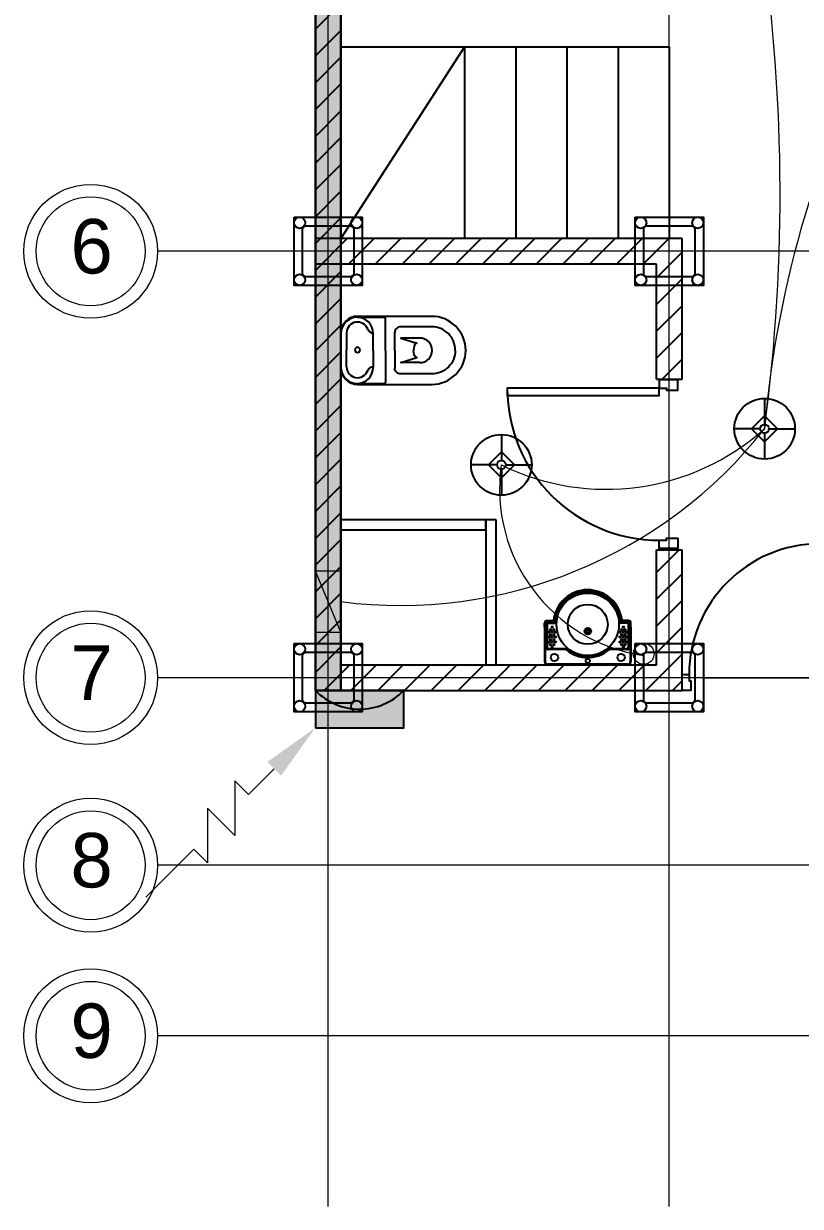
# Model space of a CAD drawing. Header units: metres. Extents: x 1.9 to 22.6, y 1.3 to 21.9.
# Drawn here: x 1.91 to 6.47, y 1.28 to 8.21 of the extents above; entities that cross this region are included whole.
import ezdxf

# ---------------------------------------------------------------- set-up
doc = ezdxf.new("R2010")
doc.units = ezdxf.units.M
doc.linetypes.add('ACAD_ISO04W100', pattern=[30, 24, -3, 0, -3])
doc.layers.get('0').update_dxf_attribs({"color": 52})
for name, color, linetype, lineweight in [('Aux', 10, 'ACAD_ISO04W100', 18), ('Electrico', 5, 'Continuous', 15), ('Muros', 140, 'Continuous', 25)]:
    doc.layers.add(name, color=color, linetype=linetype, lineweight=lineweight)
for name, color, linetype in [('Kastillo', 30, 'Continuous'), ('lamparas', 40, 'Continuous'), ('Muebles', 8, 'Continuous'), ('Muros de Carga', 221, 'Continuous'), ('SIMBELEC', 7, 'Continuous')]:
    doc.layers.add(name, color=color, linetype=linetype)
doc.styles.get("Standard").update_dxf_attribs({"font": 'arial.ttf'})

# ---------------------------------------------------------------- blocks, each defined once
blk = doc.blocks.new('puertas04')
blk.add_lwpolyline([(0.775, 0), (0.775, 0.74), (0.74, 0.74), (0.74, 0)], close=True)
for points in [[(0.035, 0), (0.035, -0.035), (0.045, -0.035), (0.045, -0.09), (-0.005, -0.09), (-0.005, 0), (0.035, 0)], [(0.775, 0), (0.775, -0.035), (0.765, -0.035), (0.765, -0.09), (0.815, -0.09), (0.815, 0), (0.775, 0)]]:
    blk.add_lwpolyline(points)
blk.add_arc((0.775, 0), 0.74, 90, 180)
blk = doc.blocks.new('LavaboEncPl08')
for p, q in [((0.38, 72.85), (60.38, 72.85)), ((0.38, 72.35), (60.38, 72.35)), ((-2.12, 44.35), (-2.12, 70.35)), ((-1.62, 41.47), (-1.62, 70.35)), ((62.38, 41.47), (62.38, 70.35)), ((62.88, 44.35), (62.88, 70.35)), ((-0.62, 41.47), (-0.62, 59.85)), ((-0.12, 41.98), (-0.12, 59.85)), ((0.88, 61.35), (13.41, 61.35)), ((0.88, 60.85), (13.58, 60.85)), ((46.51, 60.85), (59.88, 60.85)), ((46.7, 61.35), (59.88, 61.35)), ((60.88, 41.98), (60.88, 59.85)), ((61.38, 41.47), (61.38, 59.85)), ((-2.12, 44.35), (-2.12, 41.47)), ((-0.12, 40.97), (4.93, 41.05)), ((-0.1, 39.97), (4.52, 40.04)), ((-0.1, 39.47), (4.08, 39.54)), ((0.38, 41.48), (5.4, 41.55)), ((60.37, 41.48), (55.35, 41.55)), ((60.87, 40.97), (55.82, 41.05)), ((60.85, 39.97), (56.23, 40.04)), ((60.85, 39.47), (56.68, 39.54)), ((62.88, 44.35), (62.88, 41.47))]:
    blk.add_line(p, q)
for centre, radius in [((30.38, 69.8), 1.57), ((5.29, 67.34), 2.8), ((30.38, 42.35), 23.5), ((55.46, 67.34), 2.8), ((1.13, 55.69), 0.487), ((2.36, 57.57), 0.487), ((2.36, 53.81), 0.487), ((3.59, 59.47), 0.487), ((3.59, 55.69), 0.487), ((4.82, 57.57), 0.487), ((4.82, 53.81), 0.487), ((6.05, 55.69), 0.487), ((30.38, 42.35), 15.02), ((54.71, 55.69), 0.487), ((55.94, 57.57), 0.487), ((55.94, 53.81), 0.487), ((57.17, 59.47), 0.487), ((57.17, 55.69), 0.487), ((58.4, 57.57), 0.487), ((58.4, 53.81), 0.487), ((59.63, 55.69), 0.487), ((1.13, 51.93), 0.487), ((1.13, 48.17), 0.487), ((2.36, 50.05), 0.487), ((2.36, 46.29), 0.487), ((3.59, 51.93), 0.487), ((3.59, 48.17), 0.487), ((3.59, 44.41), 0.487), ((4.82, 50.05), 0.487), ((4.82, 46.29), 0.487), ((6.05, 51.93), 0.487), ((6.05, 48.17), 0.487), ((30.38, 47.49), 2.52), ((30.38, 47.49), 1.52), ((30.38, 47.49), 1.02), ((54.71, 51.93), 0.487), ((54.71, 48.17), 0.487), ((55.94, 50.05), 0.487), ((55.94, 46.29), 0.487), ((57.17, 51.93), 0.487), ((57.17, 48.17), 0.487), ((57.17, 44.41), 0.487), ((58.4, 50.05), 0.487), ((58.4, 46.29), 0.487), ((59.63, 51.93), 0.487), ((59.63, 48.17), 0.487)]:
    blk.add_circle(centre, radius)
for centre, radius, start, end in [((0.38, 70.35), 2.5, 90, 180), ((0.38, 70.35), 2, 90, 180), ((60.38, 70.35), 2.5, 0, 90), ((60.38, 70.35), 2, 0, 90), ((30.38, 42.35), 25, 49.63241, 128.94244), ((30.38, 42.35), 24.5, 49.20789, 129.32309), ((0.88, 59.85), 1.5, 90, 180), ((0.88, 59.85), 1, 90, 180), ((13.41, 63.35), 2, 270, 308.94244), ((13.58, 62.85), 2, 270, 309.32309), ((46.51, 61.05), 0.2, 229.20789, 270), ((46.7, 61.55), 0.2, 229.63241, 270), ((59.88, 59.85), 1.5, 0, 90), ((59.88, 59.85), 1, 0, 90), ((-0.12, 41.47), 2, 180, 270.83836), ((-0.12, 41.47), 1.5, 180, 270.83836), ((-0.12, 41.47), 0.5, 180, 270.83836), ((0.38, 41.98), 0.5, 180, 270.83836), ((4.08, 39.04), 0.5, 7.18319, 90.83836), ((4.53, 39.54), 0.5, 6.19797, 90.83836), ((30.38, 42.35), 26, 187.18319, 353.80203), ((4.94, 40.55), 0.5, 4.04988, 90.83836), ((30.38, 42.35), 25.5, 185.20305, 185.24478), ((30.38, 42.35), 25.5, 186.19797, 354.79695), ((5.41, 41.05), 0.5, 2.96697, 90.83836), ((30.38, 42.35), 25, 184.04988, 355.82935), ((30.38, 42.35), 24.5, 182.96697, 356.90176), ((55.34, 41.05), 0.5, 89.16164, 177.03303), ((55.81, 40.55), 0.5, 89.16164, 175.95012), ((56.22, 39.54), 0.5, 89.16164, 173.80203), ((30.38, 42.35), 25.5, 354.75522, 354.79695), ((56.67, 39.04), 0.5, 89.16164, 172.81681), ((60.38, 41.98), 0.5, 269.16164, 0), ((60.88, 41.47), 1.5, 269.16164, 0), ((60.88, 41.47), 2, 269.16164, 0), ((60.88, 41.47), 0.5, 269.16164, 0)]:
    blk.add_arc(centre, radius, start, end)
blk = doc.blocks.new('inodoro04')
for p, q in [((0.095, 0.1725), (0.24, 0.1725)), ((0.245, -0.0025), (0.245, 0.1675)), ((0.04, 0.09), (0.04, 0)), ((0.18, -0.0025), (0.18, 0.0875)), ((0.295, -0.0025), (0.295, 0.0925)), ((0.04, -0.09), (0.04, 0)), ((0.18, -0.0025), (0.18, -0.0925)), ((0.245, -0.0025), (0.245, -0.1725)), ((0.295, -0.0025), (0.295, -0.0975)), ((0.095, -0.1775), (0.24, -0.1775))]:
    blk.add_line(p, q)
blk.add_lwpolyline([(0.0975, 0.1775, 0.414214), (0.01, 0.09), (0.01, -0.0025), (0.01, -0.095, 0.414214), (0.0975, -0.1825), (0.49, -0.1825, 0.414214), (0.67, -0.0025, 0.414214), (0.49, 0.1775)], format="xyb", close=True)
for points in [[(0.615, -0.0025, 0.414214), (0.49, 0.1225), (0.325, 0.1225, 0.414214), (0.295, 0.0925, 0.414214)], [(0.615, -0.0025, -0.414214), (0.49, -0.1275), (0.325, -0.1275, -0.414214), (0.295, -0.0975, -0.414214)]]:
    blk.add_lwpolyline(points, format="xyb")
for points in [[(0.4273, 0.0625), (0.3262, 0.0625), (0.4108, 0.0347), (0.4064, 0.0335), (0.402, 0.0295), (0.3987, 0.0247), (0.3967, 0.0191), (0.3954, 0.0092), (0.3939, -0.0025)], [(0.4273, -0.0675), (0.3262, -0.0675), (0.4108, -0.0397), (0.4064, -0.0385), (0.402, -0.0345), (0.3987, -0.0297), (0.3967, -0.0241), (0.3954, -0.0142), (0.3939, -0.0025)]]:
    blk.add_lwpolyline(points)
for centre, radius, start, end in [((0.095, 0.0875), 0.085, 0, 180), ((0.0975, 0.09), 0.0575, 19.5195, 180), ((0.095, 0.0875), 0.085, 0, 90), ((0.24, 0.1675), 0.005, 0, 90), ((0.18, 0.1192), 0.03, 199.5195, 270.02116), ((0.0975, 0), 0.014, 0, 180), ((0.0975, 0), 0.014, 180, 0), ((0.4273, -0.0025), 0.065, 0, 90), ((0.4273, -0.0025), 0.065, 270, 0), ((0.095, -0.0925), 0.085, 180, 360), ((0.0975, -0.09), 0.0575, 180, 340.4805), ((0.095, -0.0925), 0.085, 270, 360), ((0.18, -0.1192), 0.03, 89.94497, 160.4805), ((0.24, -0.1725), 0.005, 270, 0)]:
    blk.add_arc(centre, radius, start, end)
blk = doc.blocks.new('Lamp - Table')
at = {"linetype": 'Continuous'}
for p, q in [((0, 7), (0, 1)), ((0, 3), (-3, 0)), ((3, 0), (0, 3)), ((-1, 0), (-7, 0)), ((-3, 0), (0, -3)), ((0, -3), (3, 0)), ((1, 0), (7, 0)), ((0, -1), (0, -7))]:
    blk.add_line(p, q, dxfattribs=at)
for radius in [7, 1]:
    blk.add_circle((0, 0), radius, dxfattribs=at)
blk = doc.blocks.new('IESIM13')
at = {"layer": 'Electrico'}
blk.add_lwpolyline([(6.2, 0), (3.2, 0), (3.2, 1.6), (0, -1.6), (0, 1.6), (-3.2, -1.6), (-3.2, 0), (-8.815, 0)], dxfattribs=at)
blk.add_solid([(6.201, 0.8), (6.201, -0.8), (11.001, 0)], dxfattribs=at)
blk = doc.blocks.new('IESIM24')
h = blk.add_hatch(color=2)
h.dxf.hatch_style = 1
h.paths.add_polyline_path([(4.75, 2), (-4.75, 2, 0.4210526316)])
h.paths.add_polyline_path([(4.75, 2, -0.4210526316), (-4.75, 2), (-4.75, -2), (4.75, -2)])
at = {"layer": 'SIMBELEC', "color": 18, "true_color": 0x000000}
blk.add_lwpolyline([(-4.75, -2), (4.75, -2), (4.75, 2), (-4.75, 2)], close=True, dxfattribs=at)
blk.add_arc((0, 6.640625), 6.640625, 224.33269164, 315.66730836, dxfattribs=at)
blk = doc.blocks.new('IESIM23')
at = {"true_color": 0x000000}
h = blk.add_hatch(color=18, dxfattribs=at)
h.dxf.hatch_style = 1
h.paths.add_polyline_path([(4.75, 2), (-4.75, -2), (4.75, -2)])
h = blk.add_hatch(color=2)
h.dxf.hatch_style = 1
h.paths.add_polyline_path([(4.75, 2), (-4.75, 2), (-4.75, -2)])
at = {"layer": 'Electrico', "color": 18, "true_color": 0x000000}
blk.add_lwpolyline([(4.75, 2), (-4.75, 2), (-4.75, -2)], dxfattribs=at)
blk.add_lwpolyline([(4.75, -2), (4.75, 2), (-4.75, -2)], close=True, dxfattribs=at)

msp = doc.modelspace()

# ---------------------------------------------------------------- hatches: boundary and pattern name
at = {"layer": 'Electrico'}
h = msp.add_hatch(color=1, dxfattribs=at)
h.dxf.hatch_style = 1
h.paths.add_polyline_path([(3.6241, 20.1537), (3.6241, 4.3037), (3.7741, 4.3037), (3.7741, 20.1537)])
at = {"layer": 'Muros de Carga'}
h = msp.add_hatch(dxfattribs=at)
h.set_pattern_fill('ANSI31', color=256, scale=0.035)
h.paths.add_polyline_path([(5.6241, 20.1537), (3.6241, 20.1537), (3.7741, 20.0037), (5.6241, 20.0037)])
h.paths.add_polyline_path([(5.7741, 20.1537), (5.6241, 20.1537), (5.6241, 20.0037), (5.7741, 20.0037)])
h.paths.add_polyline_path([(10.2741, 20.1537), (5.7741, 20.1537), (5.7741, 20.0037), (10.1241, 20.0037)])
h.paths.add_polyline_path([(10.2741, 20.1537), (10.1241, 20.0037), (10.1241, 16.3537), (10.2741, 16.3537)])
h.paths.add_polyline_path([(10.2741, 16.3537), (10.1241, 16.3537), (10.1241, 16.2037), (10.2741, 16.2037)])
h.paths.add_polyline_path([(10.2741, 16.2037), (10.1241, 16.2037), (10.1241, 14.3537), (10.2741, 14.3537)])
h.paths.add_polyline_path([(10.2741, 14.2037), (10.1241, 14.2037), (10.1241, 6.9537), (10.2741, 6.9537)])
h.paths.add_polyline_path([(10.2741, 14.3537), (10.1241, 14.3537), (10.1241, 14.2037), (10.2741, 14.2037)])
h.paths.add_polyline_path([(10.2741, 6.9537), (10.1241, 6.9537), (10.1241, 6.8037), (10.2741, 6.8037)])
h.paths.add_polyline_path([(10.2741, 6.8037), (10.1241, 6.8037), (10.1241, 3.3537), (10.2741, 3.3537)])
h.paths.add_polyline_path([(10.2741, 3.3537), (10.1241, 3.3537), (10.1241, 3.2037), (10.2741, 3.2037)])
h.paths.add_polyline_path([(10.2741, 3.2037), (10.1241, 3.2037), (10.1241, 2.3537), (10.2741, 2.2037)])
h.paths.add_polyline_path([(10.1241, 2.3537), (6.7741, 2.3537), (6.6241, 2.2037), (10.2741, 2.2037)])
h.paths.add_polyline_path([(6.7741, 6.8037), (6.6241, 6.9537), (6.6241, 3.3537), (6.7741, 3.3537)])
h.paths.add_polyline_path([(6.7741, 3.2037), (6.6241, 3.2037), (6.6241, 2.2037), (6.7741, 2.3537)])
h.paths.add_polyline_path([(6.7741, 3.3537), (6.6241, 3.3537), (6.6241, 3.2037), (6.7741, 3.2037)])
h.paths.add_polyline_path([(5.7741, 6.9537), (3.7741, 6.9537), (3.7741, 6.8037), (5.6241, 6.8037), (5.6241, 6.1287), (5.7741, 6.1287)])
h.paths.add_polyline_path([(5.7741, 5.1287), (5.6241, 5.1287), (5.6241, 4.4537), (3.7741, 4.4537), (3.7741, 6.8037), (3.6241, 6.8037), (3.6241, 4.3037), (5.7741, 4.3037)])
h.paths.add_polyline_path([(3.7741, 6.9537), (3.6241, 6.9537), (3.6241, 6.8037), (3.7741, 6.8037)])
h.paths.add_polyline_path([(3.7741, 9.2037), (3.6241, 9.2037), (3.6241, 6.9537), (3.7741, 6.9537)])
h.paths.add_polyline_path([(3.7741, 9.3537), (3.6241, 9.3537), (3.6241, 9.2037), (3.7741, 9.2037)])
h.paths.add_polyline_path([(3.7741, 14.2037), (3.6241, 14.2037), (3.6241, 9.3537), (3.7741, 9.3537)])
h.paths.add_polyline_path([(3.7741, 14.3537), (3.6241, 14.3537), (3.6241, 14.2037), (3.7741, 14.2037)])
h.paths.add_polyline_path([(3.7741, 20.0037), (3.6241, 20.1537), (3.6241, 14.3537), (3.7741, 14.3537)])

# ---------------------------------------------------------------- linework, layer by layer
at = {"layer": 'Aux'}
for p, q in [((3.6991, 1.2787), (3.6991, 21.0787)), ((5.6991, 1.2787), (5.6991, 21.0787)), ((11.1991, 6.8787), (2.6991, 6.8787)), ((11.1991, 4.3787), (2.6991, 4.3787)), ((11.1991, 3.2787), (2.6991, 3.2787)), ((11.1991, 2.2787), (2.6991, 2.2787))]:
    msp.add_line(p, q, dxfattribs=at)
for centre, radius in [((2.3064, 6.8787), 0.3927), ((2.3064, 6.8787), 0.3193), ((2.3064, 4.3787), 0.3927), ((2.3064, 4.3787), 0.3193), ((2.3064, 3.2787), 0.3927), ((2.3064, 3.2787), 0.3193), ((2.3064, 2.2787), 0.3927), ((2.3064, 2.2787), 0.3193)]:
    msp.add_circle(centre, radius, dxfattribs=at)
at = {"layer": 'Electrico'}
msp.add_line((5.8991, 4.3787), (6.6239, 4.3787), dxfattribs=at)
at = {"layer": 'Electrico', "color": 2, "lineweight": 30}
msp.add_lwpolyline([(3.6241, 4.3037), (3.7741, 4.3037), (3.7741, 20.1537), (3.6241, 20.1537)], close=True, dxfattribs=at)
at = {"layer": 'Electrico', "color": 18, "true_color": 0x000000}
msp.add_circle((5.5491, 4.5182), 0.0612, dxfattribs=at)
at = {"layer": 'Electrico'}
for centre, radius, start, end in [((-4.1782, 7.2153), 10.5267, 352.48484, 25.11954), ((5.3293, 6.876), 1.3925, 243.79188, 311.83286)]:
    msp.add_arc(centre, radius, start, end, dxfattribs=at)
at = {"layer": 'Electrico', "color": 1}
for centre, radius, start, end in [((12.4059, 5.3247), 6.1693, 127.95111, 175.22254), ((4.1203, 7.5255), 2.7232, 262.69345, 321.72077)]:
    msp.add_arc(centre, radius, start, end, dxfattribs=at)
at = {"layer": 'Electrico', "color": 18, "true_color": 0x000000}
msp.add_arc((5.6907, 5.485), 0.9866, 171.74533, 261.74533, dxfattribs=at)
at = {"layer": 'Kastillo'}
for points in [[(3.4991, 7.0787), (3.8991, 7.0787), (3.8991, 6.6787), (3.4991, 6.6787)], [(5.4991, 7.0787), (5.8991, 7.0787), (5.8991, 6.6787), (5.4991, 6.6787)], [(3.4991, 4.5787), (3.8991, 4.5787), (3.8991, 4.1787), (3.4991, 4.1787)], [(5.4991, 4.5787), (5.8991, 4.5787), (5.8991, 4.1787), (5.4991, 4.1787)]]:
    msp.add_lwpolyline(points, close=True, dxfattribs=at)
for points in [[(3.5691, 7.0287), (3.8291, 7.0287, -0.414214), (3.8491, 7.0087), (3.8491, 6.7487, -0.414214), (3.8291, 6.7287), (3.5691, 6.7287, -0.414214), (3.5491, 6.7487), (3.5491, 7.0087, -0.414214)], [(5.5691, 7.0287), (5.8291, 7.0287, -0.414214), (5.8491, 7.0087), (5.8491, 6.7487, -0.414214), (5.8291, 6.7287), (5.5691, 6.7287, -0.414214), (5.5491, 6.7487), (5.5491, 7.0087, -0.414214)], [(3.5691, 4.5287), (3.8291, 4.5287, -0.414214), (3.8491, 4.5087), (3.8491, 4.2487, -0.414214), (3.8291, 4.2287), (3.5691, 4.2287, -0.414214), (3.5491, 4.2487), (3.5491, 4.5087, -0.414214)], [(5.5691, 4.5287), (5.8291, 4.5287, -0.414214), (5.8491, 4.5087), (5.8491, 4.2487, -0.414214), (5.8291, 4.2287), (5.5691, 4.2287, -0.414214), (5.5491, 4.2487), (5.5491, 4.5087, -0.414214)]]:
    msp.add_lwpolyline(points, format="xyb", close=True, dxfattribs=at)
for centre in [(3.5318, 7.046), (3.8664, 7.046), (5.5318, 7.046), (5.8664, 7.046), (3.5318, 6.7114), (3.8664, 6.7114), (5.5318, 6.7114), (5.8664, 6.7114), (3.5318, 4.546), (3.8664, 4.546), (5.5318, 4.546), (5.8664, 4.546), (3.5318, 4.2114), (3.8664, 4.2114), (5.5318, 4.2114), (5.8664, 4.2114)]:
    msp.add_circle(centre, 0.0327, dxfattribs=at)
at = {"layer": 'Muebles'}
for points in [[(4.6241, 5.2447), (4.6241, 5.3037), (3.7741, 5.3037), (3.7741, 5.2447)], [(4.6831, 5.3037), (4.6241, 5.3037), (4.6241, 4.4537), (4.6831, 4.4537)]]:
    msp.add_lwpolyline(points, close=True, dxfattribs=at)
at = {"layer": 'Muros'}
for p, q in [((3.6241, 20.1537), (3.6241, 4.3037)), ((3.7741, 9.2037), (3.7741, 6.9537)), ((3.7741, 8.0787), (5.6991, 8.0787)), ((4.4991, 8.0787), (3.7741, 6.9537)), ((4.4991, 8.0787), (4.4991, 6.9537)), ((4.7991, 8.0787), (4.7991, 6.9537)), ((5.0991, 8.0787), (5.0991, 6.9537)), ((5.3991, 8.0787), (5.3991, 6.9537)), ((5.6991, 8.0787), (5.6991, 6.9537)), ((3.7741, 6.9537), (3.6241, 6.9537)), ((5.7741, 6.9537), (3.7741, 6.9537)), ((3.7741, 6.9537), (3.7741, 6.8037)), ((5.7741, 6.1287), (5.7741, 6.9537)), ((3.7741, 6.8037), (3.6241, 6.8037)), ((5.6241, 6.8037), (3.7741, 6.8037)), ((3.7741, 6.8037), (3.7741, 4.4537)), ((5.6241, 6.1287), (5.6241, 6.8037)), ((5.6241, 6.1287), (5.7741, 6.1287)), ((5.6241, 4.4537), (5.6241, 5.1287)), ((5.6241, 5.1287), (5.7741, 5.1287)), ((5.7741, 4.3037), (5.7741, 5.1287)), ((3.7741, 4.4537), (5.6241, 4.4537)), ((3.6241, 4.3037), (5.7741, 4.3037))]:
    msp.add_line(p, q, dxfattribs=at)

# ---------------------------------------------------------------- block references
at = {"color": 5, "xscale": 0.03745242079665539, "yscale": 0.03745242079665539, "zscale": 0.03745242079665539, "rotation": 270}
msp.add_blockref('IESIM23', (3.6991, 4.8244), dxfattribs=at)
at = {"layer": 'Electrico', "color": 40, "true_color": 0xf8d731, "xscale": 0.05458061726056593, "yscale": 0.05458061726056593, "zscale": 0.05458061726056593}
msp.add_blockref('IESIM24', (3.8833, 4.1945), dxfattribs=at)
at = {"layer": 'Electrico', "color": 40, "true_color": 0xf8d731, "xscale": 0.07092264545306819, "yscale": 0.07092264545306819, "zscale": 0.07092264545306819, "rotation": 45}
msp.add_blockref('IESIM13', (3.0724, 3.5337), dxfattribs=at)
at = {"layer": 'lamparas', "xscale": 0.0254, "yscale": 0.0254, "zscale": 0.0254}
for p in [(6.2581, 5.8385), (4.7144, 5.6267)]:
    msp.add_blockref('Lamp - Table', p, dxfattribs=at)
at = {"layer": 'Muebles'}
for name, p, xscale, yscale, zscale in [('inodoro04', (3.763, 6.3008), 1.108090509113264, 1.108090509113264, 1.108090509113264), ('puertas04', (5.7793, 4.397), 1.036315606632239, 1.036315606632239, 1.036315606632239)]:
    msp.add_blockref(name, p, dxfattribs=dict(at, xscale=xscale, yscale=yscale, zscale=zscale))
for name, p, xscale, yscale, zscale, rotation in [('puertas04', (5.6406, 5.1424), 1.204819277108433, 1.204819277108433, 1.204819277108433, 89.99999999999999), ('LavaboEncPl08', (5.4578, 5.0213), 0.007791899125979123, 0.007791899125979123, 0.007791899125979123, 180)]:
    msp.add_blockref(name, p, dxfattribs=dict(at, xscale=xscale, yscale=yscale, zscale=zscale, rotation=rotation))

# ---------------------------------------------------------------- texts
at = {"layer": 'Aux', "char_height": 0.31926, "attachment_point": 1}
for s, insert in [('\\pxqc;{\\C1;6}', (2.1127, 7.068)), ('\\pxqc;{\\C1;7}', (2.1127, 4.568)), ('\\pxqc;{\\C1;8}', (2.1127, 3.468)), ('\\pxqc;{\\C1;9}', (2.1127, 2.468))]:
    msp.add_mtext_dynamic_manual_height_columns(s, width=0.399075, gutter_width=9.9769, heights=[0.4007], dxfattribs=dict(at, insert=insert))

doc.saveas('drawing.dxf')
